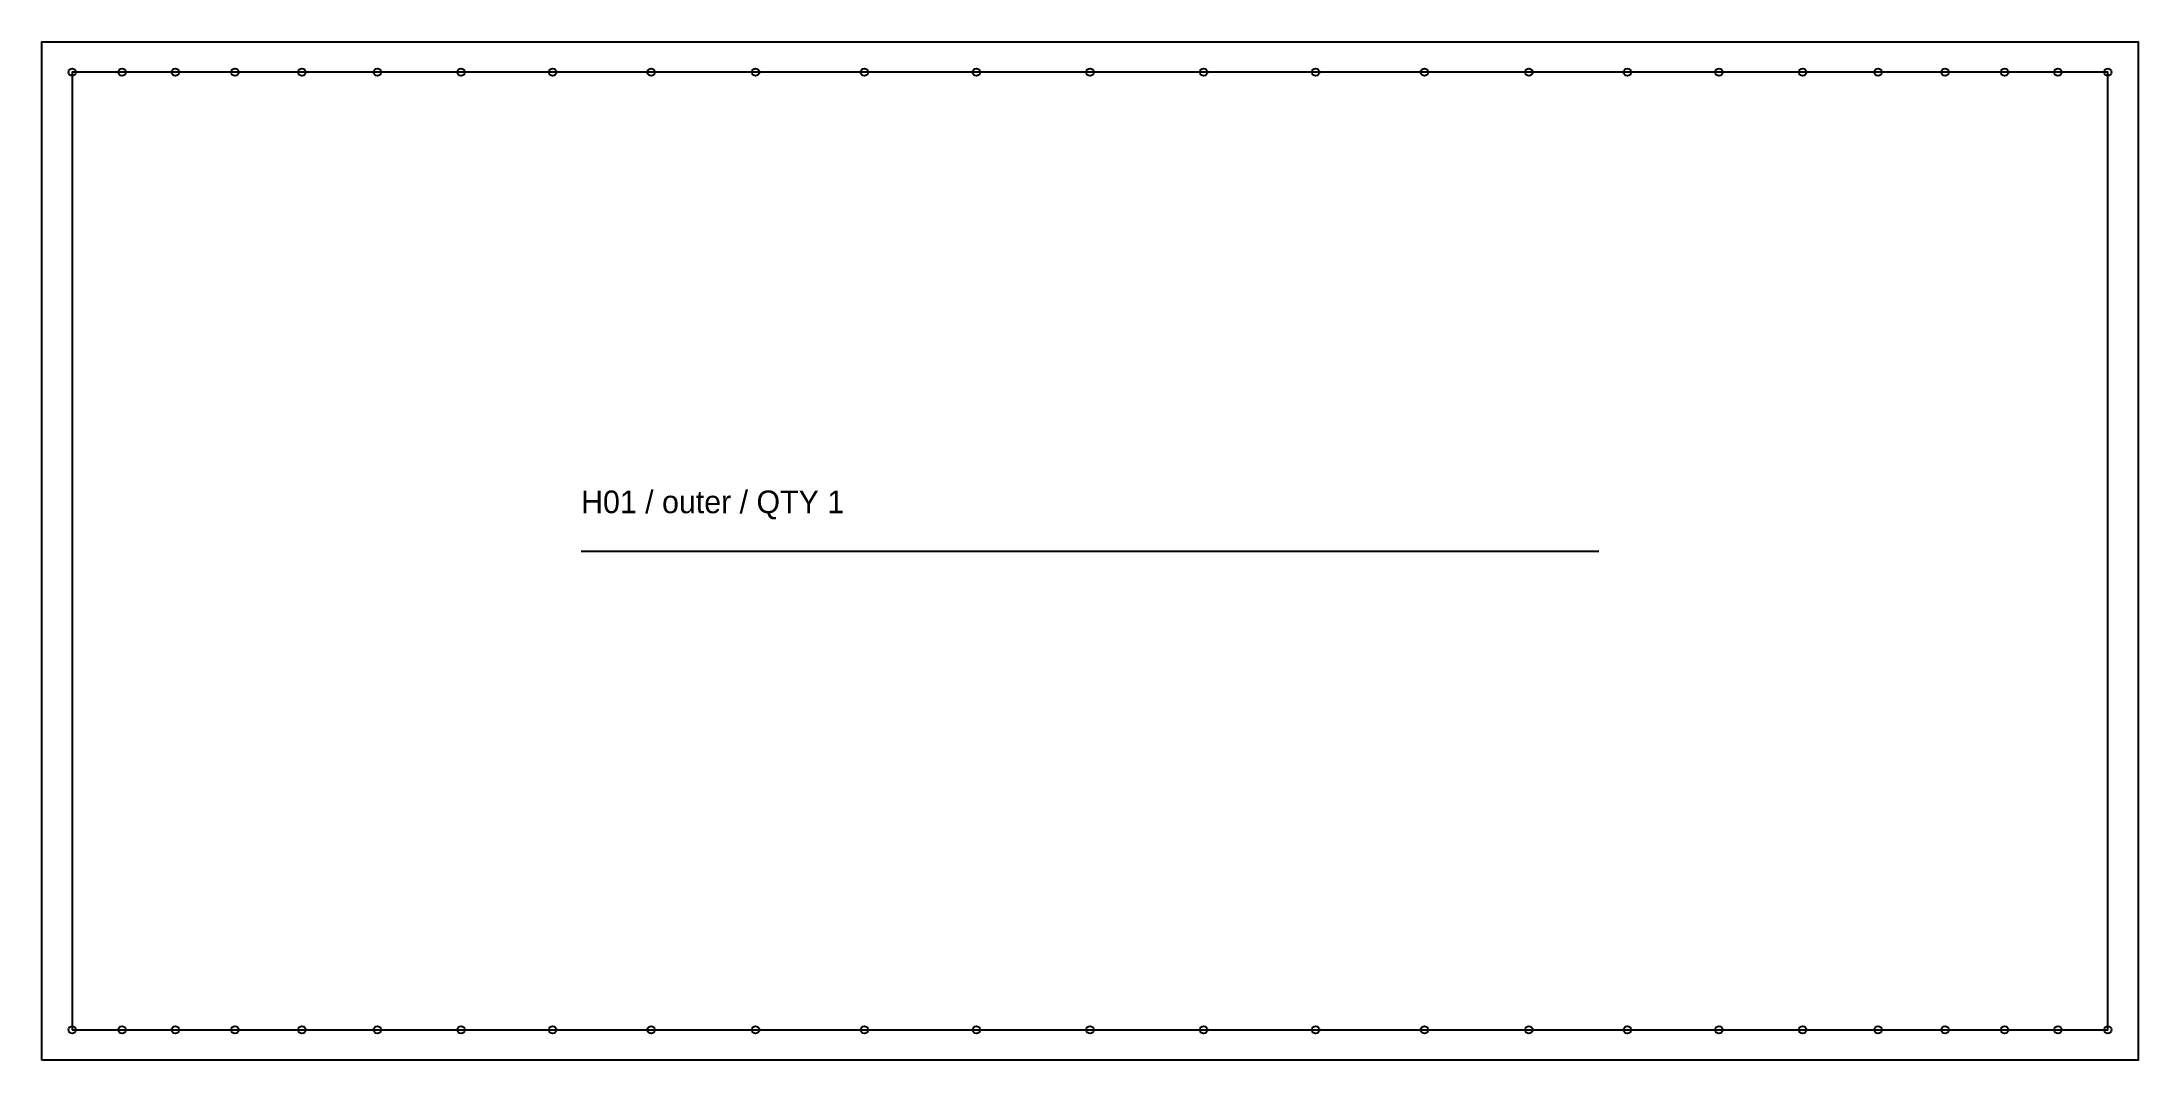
# Model space of a CAD drawing. Header units: millimetres. Extents: x -12 to 819, y -12 to 392.
import ezdxf

# ---------------------------------------------------------------- set-up
doc = ezdxf.new("R2010")
doc.units = ezdxf.units.MM
for name, color, linetype in [('CUT', 7, 'Continuous'), ('GRAIN', 3, 'Continuous'), ('ID', 7, 'Continuous'), ('NOTCH', 1, 'Continuous'), ('SEW', 5, 'Continuous')]:
    doc.layers.add(name, color=color, linetype=linetype)

msp = doc.modelspace()

# ---------------------------------------------------------------- linework, layer by layer
at = {"layer": 'CUT'}
msp.add_lwpolyline([(-12, -12), (-12, 392), (40.96, 392), (64.53, 392), (91.14, 392), (121.06, 392), (154.27, 392), (190.58, 392), (229.65, 392), (271.05, 392), (314.24, 392), (358.67, 392), (403.72, 392), (448.77, 392), (493.2, 392), (536.39, 392), (577.79, 392), (616.86, 392), (653.17, 392), (686.38, 392), (716.3, 392), (742.9, 392), (766.48, 392), (819.44, 392), (819.44, -12), (787.64, -12), (766.48, -12), (742.9, -12), (716.3, -12), (686.38, -12), (653.17, -12), (616.86, -12), (577.79, -12), (536.39, -12), (493.2, -12), (448.77, -12), (403.72, -12), (358.67, -12), (314.24, -12), (271.05, -12), (229.65, -12), (190.58, -12), (154.27, -12), (121.06, -12), (91.14, -12), (64.53, -12), (40.96, -12), (19.8, -12)], close=True, dxfattribs=at)
at = {"layer": 'GRAIN'}
msp.add_line((201.86, 190), (605.58, 190), dxfattribs=at)
at = {"layer": 'NOTCH'}
for centre in [(0, 380), (19.8, 380), (40.96, 380), (64.53, 380), (91.14, 380), (121.06, 380), (154.27, 380), (190.58, 380), (229.65, 380), (271.05, 380), (314.24, 380), (358.67, 380), (403.72, 380), (448.77, 380), (493.2, 380), (536.39, 380), (577.79, 380), (616.86, 380), (653.17, 380), (686.38, 380), (716.3, 380), (742.9, 380), (766.48, 380), (787.64, 380), (807.44, 380), (0, 0), (19.8, 0), (40.96, 0), (64.53, 0), (91.14, 0), (121.06, 0), (154.27, 0), (190.58, 0), (229.65, 0), (271.05, 0), (314.24, 0), (358.67, 0), (403.72, 0), (448.77, 0), (493.2, 0), (536.39, 0), (577.79, 0), (616.86, 0), (653.17, 0), (686.38, 0), (716.3, 0), (742.9, 0), (766.48, 0), (787.64, 0), (807.44, 0)]:
    msp.add_circle(centre, 1.5, dxfattribs=at)
at = {"layer": 'SEW'}
msp.add_lwpolyline([(0, 0), (19.8, 0), (40.96, 0), (64.53, 0), (91.14, 0), (121.06, 0), (154.27, 0), (190.58, 0), (229.65, 0), (271.05, 0), (314.24, 0), (358.67, 0), (403.72, 0), (448.77, 0), (493.2, 0), (536.39, 0), (577.79, 0), (616.86, 0), (653.17, 0), (686.38, 0), (716.3, 0), (742.9, 0), (766.48, 0), (787.64, 0), (807.44, 0), (807.44, 380), (787.64, 380), (766.48, 380), (742.9, 380), (716.3, 380), (686.38, 380), (653.17, 380), (616.86, 380), (577.79, 380), (536.39, 380), (493.2, 380), (448.77, 380), (403.72, 380), (358.67, 380), (314.24, 380), (271.05, 380), (229.65, 380), (190.58, 380), (154.27, 380), (121.06, 380), (91.14, 380), (64.53, 380), (40.96, 380), (19.8, 380), (0, 380)], close=True, dxfattribs=at)

# ---------------------------------------------------------------- texts
at = {"layer": 'ID'}
msp.add_text('H01 / outer / QTY 1', height=9, dxfattribs=at).set_placement((201.86, 205))

doc.saveas('drawing.dxf')
